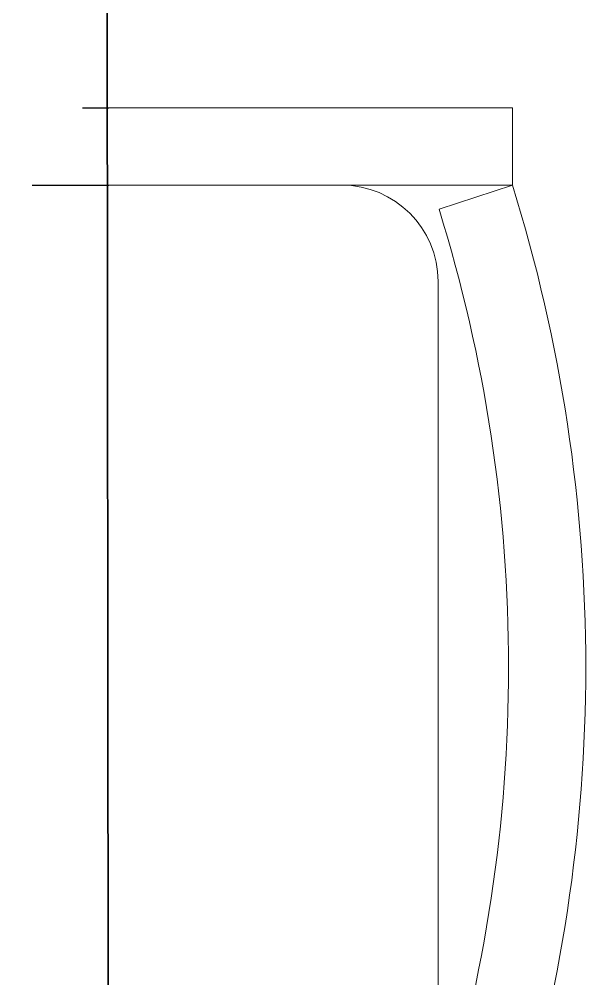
# Model space of a CAD drawing. Header units: millimetres. Extents: x 105 to 1807, y -268 to 915.
# Drawn here: x 989.4106 to 989.6678, y 436.3509 to 436.7868 of the extents above; entities that cross this region are included whole.
import ezdxf

# ---------------------------------------------------------------- set-up
doc = ezdxf.new("R2010")
doc.units = ezdxf.units.MM
doc.linetypes.add('DASHED2', pattern=[0.375, 0.25, -0.125])
doc.linetypes.add('LÍNEAS_OCULTAS2', pattern=[4.7625, 3.175, -1.5875])
doc.layers.add('MUEBLES', color=12, linetype='Continuous')
doc.layers.add('OCULTA', color=3, linetype='LÍNEAS_OCULTAS2')

# ---------------------------------------------------------------- blocks, each defined once
blk = doc.blocks.new('nueva mesa comedor')
at = {"layer": 'MUEBLES'}
for p, q in [((1164.65411, 524.0072), (1164.65571, 522.48303)), ((1164.65571, 522.48303), (1164.65494, 523.21646))]:
    blk.add_line(p, q, dxfattribs=at)
at = {"layer": 'MUEBLES', "lineweight": 0, "ltscale": 0.06}
for p, q in [((1164.51897, 523.1426), (1164.51897, 522.82402)), ((1164.51856, 522.79414), (1164.48829, 522.7842)), ((1164.65476, 522.7842), (1164.48829, 522.7842)), ((1164.48829, 522.7842), (1164.48829, 522.75235)), ((1164.65479, 522.75235), (1164.48829, 522.75235))]:
    blk.add_line(p, q, dxfattribs=at)
for centre, radius, start, end in [((1165.12802, 522.98331), 0.66999, 162.71188, 197.28812), ((1165.12802, 522.98331), 0.63813, 162.75644, 197.24356), ((1164.55878, 522.82402), 0.03981, 180, 270)]:
    blk.add_arc(centre, radius, start, end, dxfattribs=at)
at = {"layer": 'OCULTA', "color": 4, "linetype": 'DASHED2', "ltscale": 0.4}
for p, q in [((1164.87736, 522.7842), (1164.65476, 522.7842)), ((1164.85664, 522.75235), (1164.65479, 522.75235))]:
    blk.add_line(p, q, dxfattribs=at)

msp = doc.modelspace()

# ---------------------------------------------------------------- block references
at = {"layer": 'MUEBLES', "xscale": 1.100000000000023, "yscale": 1.100000000000023, "zscale": 1.100000000000023, "rotation": 180}
msp.add_blockref('nueva mesa comedor', (2270.57162, 1011.77405), dxfattribs=at)

doc.saveas('drawing.dxf')
